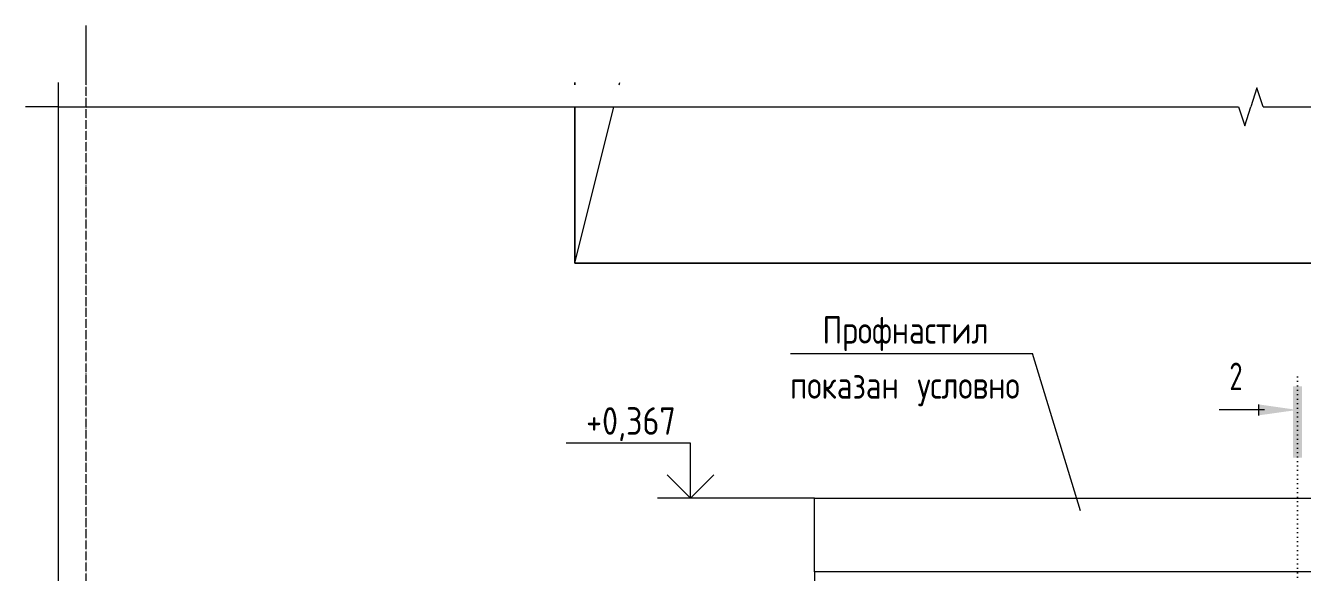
# Model space of a CAD drawing. Header units: millimetres. Extents: x 38797 to 82950, y -34477 to 2697.
# Drawn here: x 46069 to 48970, y 198 to 1440 of the extents above; entities that cross this region are included whole.
import ezdxf

# ---------------------------------------------------------------- set-up
doc = ezdxf.new("R2010")
doc.units = ezdxf.units.MM
doc.linetypes.add('02 Штрихпунктирная _20 мм_', pattern=[25, 20, -2.5, 0, -2.5])
doc.linetypes.add('04 Пунктир 10мм', pattern=[10, 0, -10])
for name, color, linetype, lineweight in [('AA_Oformlenie', 7, 'Continuous', 9), ('AA_Razrez', 7, 'Continuous', 9), ('AA_Vinoska', 7, 'Continuous', 9), ('AA_Visotnaya otmetka', 7, 'Continuous', 9), ('AF_Okno', 7, 'Continuous', 20), ('AF_Pokritie', 7, 'Continuous', 9), ('AF_Stena_Опалубка', 253, 'Continuous', 20), ('Оси', 7, 'Continuous', 9)]:
    doc.layers.add(name, color=color, linetype=linetype, lineweight=lineweight)
doc.styles.add('GOST Common', font='GOST_Common.ttf', dxfattribs={"width": 0.85, "height": 62.5})
doc.styles.add('ISOCPEUR_1', font='isocpeur.TTF', dxfattribs={"width": 0.7, "height": 62.5})
doc.styles.add('ISOCPEUR_3', font='isocpeur.TTF', dxfattribs={"width": 0.85, "height": 62.5})

# ---------------------------------------------------------------- blocks, each defined once
blk = doc.blocks.new('231_Отверстие прямоугольное в стене _Окно_Стена_ - Отверстие прямоугольное-3856502-Разрез 1 КМ')
at = {"layer": 'AF_Okno', "lineweight": 9}
for p, q in [((40531.4, 1305.2), (40532.6, 1310.2)), ((40430.1, 900), (40518.9, 1255.2))]:
    blk.add_line(p, q, dxfattribs=at)
blk = doc.blocks.new('011_Прямоугольник обрыва _ЭлУзла_ - 011_Прямоугольник обрыва _ЭлУзла_-3866050-Разрез 1 КМ')
at = {"layer": 'AA_Oformlenie'}
for p, q in [((39257.4, 80.7), (39257.4, 1255.2)), ((39257.4, 1255.2), (41938.7, 1255.2)), ((41994.4, 1255.2), (44675.1, 1255.2))]:
    blk.add_line(p, q, dxfattribs=at)
blk = doc.blocks.new('Разрез - Номер узла_ спереди-394134-Разрез 1 КМ')
at = {"layer": 'AA_Razrez'}
for points in [[(42082.3, 459.1), (42062.4, 459.1), (42062.4, 620.5), (42082.3, 620.5)], [(41983.9, 554.9), (41983.9, 579.8), (42072.2, 567.3)]]:
    blk.add_hatch(color=256, dxfattribs=at).paths.add_polyline_path(points)
for p, q in [((41997.2, 567.3), (41894.8, 567.3)), ((41983.9, 579.8), (41983.9, 554.9))]:
    blk.add_line(p, q, dxfattribs=at)
blk = doc.blocks.new('010_Текст с выноской - Текст 2 строки-3866075-Разрез 1 КМ')
at = {"layer": 'AA_Vinoska'}
blk.add_line((40920.4, 695.6), (41470.4, 695.6), dxfattribs=at)
blk = doc.blocks.new('Высотные отметки - Стрелка вверх-400292-Разрез 1 КМ')
at = {"layer": 'AA_Vinoska'}
for p, q in [((40693.5, 492), (40411, 492)), ((40693.5, 367), (40693.5, 492)), ((40693.5, 367), (40640.5, 420)), ((40693.5, 367), (40746.5, 420)), ((40768.5, 367), (40618.5, 367))]:
    blk.add_line(p, q, dxfattribs=at)

msp = doc.modelspace()

# ---------------------------------------------------------------- linework, layer by layer
at = {"layer": 'AA_Razrez', "linetype": '04 Пунктир 10мм'}
msp.add_line((48958.421, 642.3459), (48958.421, -1451.5173), dxfattribs=at)
at = {"layer": 'AA_Vinoska'}
for p, q in [((46143.5366, 1255.1673), (46143.5366, 1310.1592)), ((48866.466, 1298.4924), (48852.3888, 1255.1673)), ((48880.5432, 1255.1673), (48866.466, 1298.4924)), ((46143.5366, 1255.1673), (46068.5366, 1255.1673)), ((48824.8888, 1255.1673), (48838.6388, 1211.866)), ((48838.6388, 1211.866), (48852.3888, 1255.1673)), ((48465.2386, 338.1406), (48356.6201, 695.6246))]:
    msp.add_line(p, q, dxfattribs=at)
at = {"layer": 'AA_Visotnaya otmetka'}
for p, q in [((47663.2201, 367), (47579.6815, 367)), ((47861.2411, 367), (47663.2201, 367))]:
    msp.add_line(p, q, dxfattribs=at)
at = {"layer": 'AF_Pokritie'}
for p, q in [((47861.2411, 199.9667), (47861.2411, 367)), ((47861.2411, 367), (50121.2411, 367)), ((47861.2411, 199.9667), (47861.2411, 142.9667)), ((50121.2411, 199.9667), (47861.2411, 199.9667))]:
    msp.add_line(p, q, dxfattribs=at)
at = {"layer": 'AF_Stena_Опалубка', "lineweight": 9}
for p, q in [((47316.2411, 1310.1592), (47316.2411, 1305.1673)), ((47316.2411, 1305.1673), (47316.2411, 1310.1592)), ((47316.2411, 1255.1673), (47316.2411, 900)), ((47316.2411, 900), (47316.2411, 1255.1673)), ((47316.2411, 900), (51116.2411, 900)), ((51116.2411, 900), (47316.2411, 900))]:
    msp.add_line(p, q, dxfattribs=at)
at = {"layer": 'Оси'}
msp.add_line((46206.2411, 1314.5722), (46206.2411, 1439.5722), dxfattribs=at)
at = {"layer": 'Оси', "linetype": '02 Штрихпунктирная _20 мм_'}
msp.add_line((46206.2411, -1204.5618), (46206.2411, 1314.5722), dxfattribs=at)

# ---------------------------------------------------------------- block references
at = {"layer": 'AA_Oformlenie'}
msp.add_blockref('011_Прямоугольник обрыва _ЭлУзла_ - 011_Прямоугольник обрыва _ЭлУзла_-3866050-Разрез 1 КМ', (6886.1794, 0), dxfattribs=at)
at = {"layer": 'AA_Razrez'}
msp.add_blockref('Разрез - Номер узла_ спереди-394134-Разрез 1 КМ', (6886.1794, 0), dxfattribs=at)
at = {"layer": 'AA_Vinoska'}
for name in ['010_Текст с выноской - Текст 2 строки-3866075-Разрез 1 КМ', 'Высотные отметки - Стрелка вверх-400292-Разрез 1 КМ']:
    msp.add_blockref(name, (6886.1794, 0), dxfattribs=at)
at = {"layer": 'AF_Okno', "lineweight": 9}
msp.add_blockref('231_Отверстие прямоугольное в стене _Окно_Стена_ - Отверстие прямоугольное-3856502-Разрез 1 КМ', (6886.1794, 0), dxfattribs=at)

# ---------------------------------------------------------------- texts
at = {"layer": 'AA_Razrez', "insert": (48803.8992, 674.7112), "char_height": 62.5, "width": 37.879734, "attachment_point": 1, "style": 'ISOCPEUR_1'}
msp.add_mtext('\\fISOCPEUR|b0|i0|c204|p34|;\\W.7;2', dxfattribs=at)
at = {"layer": 'AA_Vinoska', "char_height": 62.5, "attachment_point": 1, "style": 'GOST Common'}
for s, insert, width in [('Профнастил', (47879.3451, 780.1822), 487.225578), ('показан', (47805.6076, 655.1822), 328.792086), ('\\fGOST Common|b0|i0|c204|p34|;\\W.85; ', (48076.8882, 655.1822), 22.146617), ('условно', (48095.161, 655.1822), 315.163398)]:
    msp.add_mtext(s, dxfattribs=dict(at, insert=insert, width=width))

# ---------------------------------------------------------------- next in the draw order: texts
at = {"layer": 'AA_Visotnaya otmetka', "insert": (47342.2234, 573.4199), "char_height": 62.5, "width": 239.899334, "attachment_point": 1, "line_spacing_factor": 1.135194, "style": 'ISOCPEUR_3', "bg_fill": 3, "box_fill_scale": 1.25, "bg_fill_color": 256, "bg_fill_true_color": 13158600, "bg_fill_transparency": 0}
msp.add_mtext('+0,367', dxfattribs=at)

doc.saveas('drawing.dxf')
